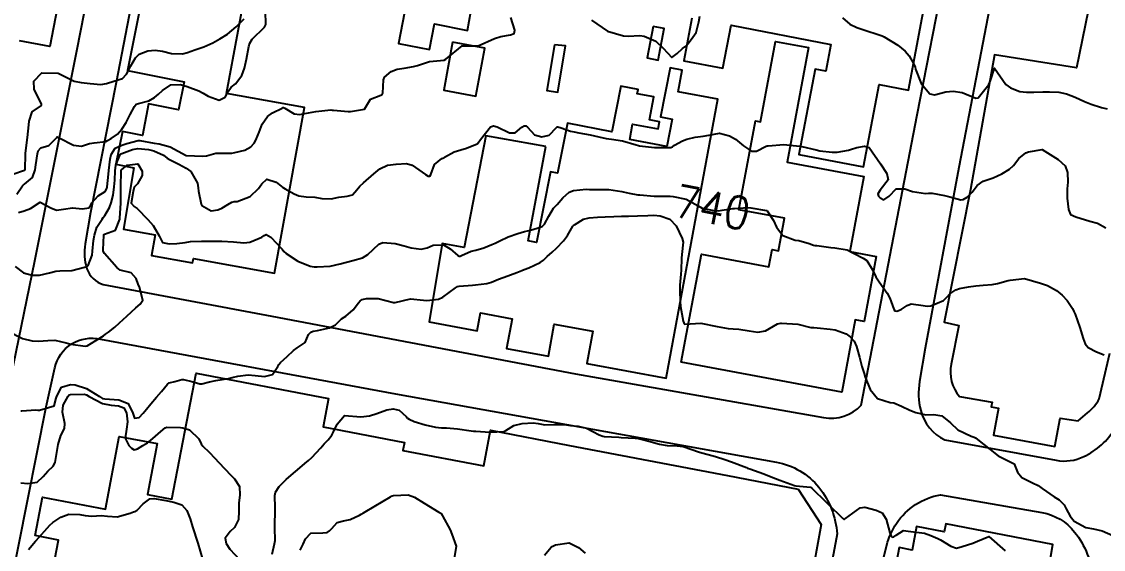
# Model space of a CAD drawing. Header units: metres. Extents: x 307586 to 320046, y 7427249 to 7434250.
# Drawn here: x 310850.7 to 310984.7, y 7432277.1 to 7432342.5 of the extents above; entities that cross this region are included whole.
import ezdxf
from ezdxf.enums import TextEntityAlignment as Align

# ---------------------------------------------------------------- set-up
doc = ezdxf.new("R2010")
doc.units = ezdxf.units.M
doc.header["$MEASUREMENT"] = 0
for name, color, linetype in [('Cotas', 45, 'Continuous'), ('Curvas de Nivel 1m', 11, 'Continuous'), ('Curvas de Nivel 5m', 15, 'Continuous'), ('Edificações', 30, 'Continuous'), ('Vias Primárias', 230, 'Continuous')]:
    doc.layers.add(name, color=color, linetype=linetype)
doc.styles.add('Style-STANDARD', font='STANDARD.shx')

msp = doc.modelspace()

# ---------------------------------------------------------------- linework, layer by layer
at = {"layer": 'Curvas de Nivel 1m', "flags": 128}
for points, elevation in [([(310850.05, 7432321.07), (310850.79, 7432322.12), (310850.88, 7432322.25), (310851.01, 7432322.34), (310851.99, 7432323.14), (310852.34, 7432324.11), (310852.41, 7432324.73), (310852.61, 7432326.1), (310852.71, 7432326.45), (310853.06, 7432326.82), (310854.05, 7432327.1), (310854.97, 7432328.07), (310855.08, 7432328.18), (310855.33, 7432328.07), (310857.07, 7432327.16), (310858.06, 7432327.04), (310859.07, 7432327.35), (310859.64, 7432327.45), (310861.08, 7432327.62), (310861.32, 7432327.75), (310861.74, 7432327.99), (310862.56, 7432328.51), (310863.09, 7432329.12), (310863.6, 7432329.97), (310864.11, 7432330.96), (310864.65, 7432331.96), (310864.86, 7432332.22), (310865.13, 7432332.32), (310866.43, 7432332.64), (310867.14, 7432333.06), (310867.61, 7432333.46), (310868.1, 7432333.92), (310869.16, 7432334.61), (310870.36, 7432334.69), (310871.16, 7432334.43), (310872.6, 7432333.87), (310873.15, 7432333.6), (310873.77, 7432333.22), (310875.14, 7432332.73), (310875.86, 7432333.11), (310876.25, 7432333.82), (310876.63, 7432334.35), (310877.16, 7432334.75), (310877.96, 7432335.8), (310878.27, 7432336.71), (310878.51, 7432337.79), (310878.81, 7432339.38), (310878.93, 7432339.78), (310879.23, 7432340.27), (310880.76, 7432341.76), (310880.9, 7432342.12), (310880.89, 7432343.76)], 737), ([(310849.59, 7432323.57), (310851.03, 7432324.05), (310851.08, 7432324.07), (310851.09, 7432324.12), (310851.13, 7432326.04), (310851.14, 7432326.12), (310851.36, 7432327.83), (310851.4, 7432328.12), (310851.54, 7432329.67), (310851.58, 7432330.12), (310851.95, 7432331.28), (310853.12, 7432332.07), (310853.14, 7432332.1), (310853.12, 7432332.22), (310852.2, 7432334.11), (310852.18, 7432335.09), (310853.17, 7432336.1), (310855.17, 7432336.07), (310857.16, 7432335.1), (310858.02, 7432334.9), (310859.16, 7432334.8), (310860.48, 7432334.68), (310861.16, 7432334.81), (310862.07, 7432335.09), (310863.17, 7432335.41), (310863.65, 7432335.97), (310864.18, 7432336.98), (310864.76, 7432337.96), (310865.21, 7432338.43), (310866.29, 7432338.86), (310867.21, 7432338.94), (310868.12, 7432338.82), (310869.21, 7432338.53), (310870.61, 7432338.49), (310871.21, 7432338.64), (310872.13, 7432338.96), (310873.22, 7432339.33), (310874.34, 7432339.84), (310875.23, 7432340.31), (310876.15, 7432340.9), (310877.24, 7432341.81), (310878.25, 7432342.8)], 736), ([(310850.26, 7432318.83), (310850.97, 7432319), (310851.77, 7432319.32), (310852.98, 7432320.1), (310854.27, 7432319.38), (310854.97, 7432319.12), (310855.83, 7432319.21), (310856.98, 7432319.39), (310858.2, 7432319.25), (310858.98, 7432319.39), (310859.24, 7432319.76), (310859.37, 7432320.02), (310860.13, 7432320.88), (310861, 7432321.4), (310861.23, 7432321.77), (310861.27, 7432322), (310861.44, 7432323.58), (310861.47, 7432324), (310861.63, 7432325.41), (310861.77, 7432325.99), (310862.26, 7432326.79), (310863.07, 7432327.17), (310863.7, 7432327.34), (310865.08, 7432327.73), (310865.29, 7432327.74), (310867.08, 7432327.41), (310867.7, 7432327.3), (310869.07, 7432326.95), (310871.03, 7432325.88), (310871.05, 7432325.86), (310871.08, 7432325.86), (310873.05, 7432325.81), (310873.56, 7432325.85), (310874.74, 7432326.15), (310875.06, 7432326.16), (310876.7, 7432326.18), (310877.06, 7432326.23), (310878.3, 7432326.55), (310879.07, 7432326.94), (310879.46, 7432327.39), (310879.67, 7432327.77), (310880.08, 7432328.76), (310880.46, 7432329.77), (310881.11, 7432330.71), (310881.73, 7432331.14), (310882.92, 7432331.74), (310883.06, 7432331.81), (310883.12, 7432331.8), (310883.26, 7432331.74), (310884.44, 7432331.05), (310885.12, 7432330.94), (310885.76, 7432331.06), (310887.12, 7432331.34), (310888.97, 7432331.52), (310889.12, 7432331.5), (310889.31, 7432331.47), (310891.12, 7432331.31), (310891.42, 7432331.34), (310893.12, 7432331.62), (310893.88, 7432332.87), (310895.15, 7432333.35), (310895.32, 7432333.42), (310895.39, 7432333.59), (310895.49, 7432335.26), (310895.62, 7432335.59), (310896.46, 7432336.3), (310897.19, 7432336.55), (310898.05, 7432336.7), (310899.19, 7432336.92), (310899.7, 7432337.03), (310901.2, 7432337.52), (310903.01, 7432337.7), (310903.21, 7432337.79), (310905.22, 7432339.47), (310907.22, 7432339.45), (310909.23, 7432340.37), (310910.04, 7432340.61), (310911.24, 7432340.81), (310911.67, 7432340.97), (310911.76, 7432341.39), (310911.27, 7432342.96)], 738), ([(310921.27, 7432342.65), (310923.25, 7432341.26), (310925.24, 7432340.68), (310925.81, 7432340.66), (310927.25, 7432340.73), (310927.8, 7432340.65), (310929.24, 7432340.05), (310930.14, 7432339.17), (310931.21, 7432338), (310931.87, 7432338.5), (310932.53, 7432339.15), (310932.94, 7432339.43), (310933.23, 7432339.75), (310933.83, 7432340.55), (310934.23, 7432341.13), (310934.56, 7432342.42), (310934.68, 7432343.12)], 738), ([(310952.36, 7432342.91), (310953.27, 7432342.14), (310954.13, 7432341.75), (310955.26, 7432341.34), (310956.76, 7432340.85), (310957.25, 7432340.69), (310957.52, 7432340.57), (310959.23, 7432339.56), (310960.12, 7432338.82), (310960.62, 7432338.21), (310961.21, 7432337.19), (310961.35, 7432336.8), (310961.41, 7432336.59), (310962.09, 7432334.79), (310963.16, 7432333.51), (310963.76, 7432333.38), (310965.16, 7432333.77), (310966.05, 7432333.85), (310967.16, 7432333.67), (310968.88, 7432332.98), (310969.16, 7432333.03), (310970.47, 7432334.69), (310970.71, 7432335.16), (310971.2, 7432336.68), (310972.6, 7432334.67), (310973.17, 7432334.25), (310974.34, 7432333.82), (310975.16, 7432333.73), (310976.05, 7432333.73), (310977.16, 7432333.75), (310977.99, 7432333.77), (310979.16, 7432333.74), (310980.11, 7432333.53), (310981.16, 7432333.1), (310982.33, 7432332.55), (310983.15, 7432332.22), (310984.45, 7432331.83), (310985.14, 7432331.66)], 738), ([(310849.86, 7432312.13), (310850.88, 7432311.33), (310851.95, 7432311.03), (310852.87, 7432311.03), (310854.11, 7432311.32), (310854.88, 7432311.53), (310855.38, 7432311.57), (310856.88, 7432311.62), (310858.44, 7432312.03), (310858.77, 7432312.14), (310858.89, 7432312.23), (310859.39, 7432313.53), (310859.43, 7432314.01), (310859.58, 7432315.36), (310859.68, 7432316.01), (310859.96, 7432316.99), (310860.64, 7432318), (310860.78, 7432318.18), (310860.97, 7432318.42), (310861.56, 7432319.41), (310861.77, 7432319.99), (310862.01, 7432320.97), (310862.14, 7432321.99), (310862.19, 7432322.82), (310862.24, 7432323.99), (310862.35, 7432324.68), (310862.88, 7432325.98), (310862.95, 7432326.09), (310863.06, 7432326.14), (310864.4, 7432326.62), (310865.06, 7432326.73), (310866.4, 7432326.6), (310867.06, 7432326.44), (310868.24, 7432325.91), (310868.7, 7432325.56), (310869.05, 7432325.33), (310870.14, 7432324.8), (310871.04, 7432324.3), (310871.61, 7432323.87), (310872.44, 7432322.44), (310872.55, 7432321.86), (310872.58, 7432321.44), (310872.91, 7432319.86), (310872.98, 7432319.67), (310874.15, 7432319.02), (310874.98, 7432319.13), (310875.47, 7432319.33), (310876.19, 7432319.82), (310876.69, 7432320.11), (310876.99, 7432320.16), (310877.37, 7432320.19), (310878.99, 7432320.78), (310880.02, 7432321.77), (310880.42, 7432322.36), (310881.02, 7432322.96), (310882.21, 7432322.55), (310883.01, 7432321.91), (310883.11, 7432321.85), (310883.31, 7432321.74), (310884.41, 7432321.13), (310884.99, 7432320.89), (310885.93, 7432320.77), (310886.99, 7432320.73), (310887.87, 7432320.55), (310888.99, 7432320.49), (310889.95, 7432320.7), (310890.99, 7432320.82), (310891.64, 7432320.99), (310892.2, 7432321.63), (310892.55, 7432322.09), (310893.02, 7432322.5), (310894.31, 7432323.6), (310895.04, 7432324.24), (310895.97, 7432324.66), (310897.05, 7432324.8), (310898.36, 7432324.87), (310899.04, 7432324.68), (310900.71, 7432323.52), (310901.03, 7432323.33), (310901.23, 7432323.32), (310901.35, 7432323.52), (310901.82, 7432324.74), (310902.72, 7432325.5), (310902.96, 7432325.6), (310903.06, 7432325.65), (310904.24, 7432326.31), (310905.07, 7432326.58), (310905.76, 7432326.78), (310907.08, 7432327.32), (310907.16, 7432327.37), (310907.24, 7432327.45), (310907.5, 7432327.86), (310908.74, 7432329.43), (310909.1, 7432329.53), (310909.58, 7432329.42), (310911.1, 7432328.67), (310911.8, 7432328.69), (310912.64, 7432329.38), (310912.93, 7432329.55), (310913.11, 7432329.55), (310913.35, 7432329.38), (310914.18, 7432328.45), (310915.09, 7432328.17), (310916.03, 7432328.41), (310916.93, 7432329.33), (310917.01, 7432329.42), (310917.1, 7432329.44), (310917.51, 7432329.32), (310918.67, 7432328.88), (310919.1, 7432328.79), (310919.69, 7432328.7), (310921.09, 7432328.43), (310922.17, 7432328.19), (310923.09, 7432327.97), (310923.72, 7432327.88), (310925.09, 7432327.67), (310926.78, 7432327.21), (310927.08, 7432327.11), (310927.2, 7432327.08), (310929.08, 7432326.86), (310929.41, 7432326.85), (310931.08, 7432326.88), (310931.28, 7432326.96), (310931.56, 7432327.16), (310932.55, 7432327.68), (310933.09, 7432327.88), (310934.11, 7432328.14), (310935.09, 7432328.28), (310935.79, 7432328.41), (310937.1, 7432328.64), (310938.35, 7432328.32), (310939.09, 7432327.88), (310940.09, 7432327.05), (310941.07, 7432326.39), (310941.69, 7432326.42), (310942.89, 7432327.02), (310943.03, 7432327.07), (310943.08, 7432327.07), (310943.15, 7432327.08), (310945.09, 7432327.24), (310947.02, 7432327.04), (310947.08, 7432327.02), (310947.12, 7432327.01), (310947.32, 7432326.97), (310949.08, 7432326.56), (310949.54, 7432326.47), (310951.07, 7432326.27), (310951.71, 7432326.27), (310953.08, 7432326.54), (310953.36, 7432326.62), (310954.12, 7432326.88), (310955.08, 7432327.02), (310955.67, 7432326.86), (310957.05, 7432324.85), (310957.86, 7432323.66), (310958, 7432322.84), (310957.02, 7432321.58), (310956.74, 7432321.13), (310956.81, 7432320.85), (310957.01, 7432320.61), (310957.46, 7432320.39), (310958.15, 7432320.83), (310959.02, 7432321.73), (310960.09, 7432321.74), (310961.02, 7432321.42), (310962.62, 7432321.18), (310963.02, 7432321.21), (310963.45, 7432321.21), (310965.01, 7432320.92), (310965.65, 7432320.74), (310967.01, 7432320.38), (310967.31, 7432320.43), (310967.8, 7432320.72), (310968.41, 7432321.32), (310969.03, 7432322.16), (310969.8, 7432322.7), (310971.04, 7432323.11), (310972.09, 7432323.62), (310973.05, 7432324.17), (310973.56, 7432324.65), (310974.22, 7432325.49), (310975.08, 7432326.2), (310975.39, 7432326.32), (310977.08, 7432326.61), (310979.06, 7432325.39), (310979.94, 7432324.58), (310980.24, 7432323.77), (310980.26, 7432322.57), (310980.2, 7432321.75), (310980.19, 7432320.57), (310980.37, 7432319.19), (310980.61, 7432318.57), (310980.87, 7432318.45), (310980.98, 7432318.4), (310981.25, 7432318.28), (310982.98, 7432317.75), (310983.95, 7432317.5), (310984.97, 7432316.9)], 739), ([(310850.57, 7432294.23), (310850.67, 7432294.23), (310852.42, 7432294.35), (310852.68, 7432294.34), (310852.89, 7432294.31), (310854.68, 7432294.87), (310854.96, 7432295.79), (310855.02, 7432296.07), (310855.61, 7432297.17), (310856.71, 7432297.49), (310857.31, 7432297.45), (310858.71, 7432296.99), (310860.29, 7432296), (310860.69, 7432295.78), (310860.97, 7432295.72), (310862.69, 7432295.6), (310863.86, 7432295.13), (310864.45, 7432293.95), (310864.66, 7432293.32), (310865.21, 7432293.4), (310865.73, 7432293.94), (310866.15, 7432294.46), (310866.68, 7432295.1), (310867.39, 7432295.92), (310867.97, 7432296.64), (310868.72, 7432297.54), (310868.93, 7432297.69), (310869.66, 7432297.89), (310870.5, 7432298.11), (310870.73, 7432298.11), (310871.75, 7432297.87), (310872.72, 7432297.6), (310872.97, 7432297.6), (310873.94, 7432297.84), (310874.72, 7432297.99), (310876.3, 7432298.25), (310876.73, 7432298.35), (310877.46, 7432298.53), (310878.73, 7432298.68), (310879.59, 7432298.63), (310880.73, 7432298.5), (310881.73, 7432298.75), (310882.42, 7432299.74), (310882.52, 7432299.97), (310882.75, 7432300.23), (310883.54, 7432300.95), (310884.33, 7432301.72), (310884.78, 7432302.03), (310885.77, 7432302.71), (310886.22, 7432303.7), (310886.49, 7432304), (310886.8, 7432304.11), (310887.33, 7432304.21), (310888.8, 7432304.53), (310889.56, 7432304.9), (310890.3, 7432305.65), (310890.6, 7432305.86), (310890.82, 7432305.98), (310891.72, 7432306.74), (310892.4, 7432307.62), (310892.6, 7432307.87), (310892.85, 7432308.02), (310893.39, 7432308.16), (310894.85, 7432308.15), (310896.75, 7432307.66), (310896.84, 7432307.64), (310896.93, 7432307.65), (310898.85, 7432308.11), (310900.43, 7432307.95), (310900.85, 7432307.89), (310902.29, 7432308.07), (310902.85, 7432308.3), (310904.4, 7432309.48), (310904.68, 7432309.66), (310904.87, 7432309.7), (310906.5, 7432309.82), (310906.87, 7432309.85), (310908.29, 7432310.01), (310908.87, 7432310.17), (310909.76, 7432310.53), (310910.89, 7432310.96), (310911.21, 7432311.08), (310912.03, 7432311.39), (310912.64, 7432311.63), (310912.9, 7432311.73), (310913.48, 7432311.96), (310914.91, 7432312.61), (310915.33, 7432312.92), (310915.78, 7432313.34), (310916.37, 7432313.89), (310916.92, 7432314.41), (310917.8, 7432315.32), (310918.3, 7432315.95), (310918.96, 7432317.1), (310919.05, 7432317.22), (310919.15, 7432317.3), (310920.29, 7432317.97), (310920.97, 7432318.16), (310922.01, 7432318.24), (310922.97, 7432318.28), (310924.04, 7432318.32), (310924.97, 7432318.34), (310925.83, 7432318.36), (310926.97, 7432318.38), (310928.23, 7432318.45), (310928.98, 7432318.46), (310929.77, 7432318.38), (310930.97, 7432317.98), (310931.73, 7432317.15), (310932.51, 7432315.57), (310932.6, 7432315.14), (310932.47, 7432313.59), (310932.42, 7432313.14), (310932.37, 7432311.67), (310932.34, 7432311.15), (310932.22, 7432309.8), (310932.2, 7432309.15), (310932.23, 7432307.77), (310932.28, 7432307.15), (310932.63, 7432305.33), (310932.68, 7432305.14), (310932.81, 7432304.98), (310934.81, 7432305.11), (310936.81, 7432304.69), (310938.18, 7432304.44), (310938.81, 7432304.39), (310939.51, 7432304.35), (310940.8, 7432304.14), (310941.86, 7432303.97), (310942.8, 7432304.14), (310944.31, 7432305), (310944.71, 7432305.09), (310944.81, 7432305.1), (310946.81, 7432304.97), (310948.43, 7432304.57), (310948.81, 7432304.55), (310949.21, 7432304.54), (310950.81, 7432304.37), (310951.45, 7432304.27), (310952.8, 7432303.79), (310953.32, 7432303.42), (310953.8, 7432302.88), (310954.11, 7432302.21), (310954.45, 7432300.87), (310954.76, 7432299.75), (310955.03, 7432298.87), (310955.18, 7432298.42), (310955.8, 7432296.86), (310956.71, 7432295.78), (310958.25, 7432295.28), (310958.7, 7432295.21), (310959.67, 7432294.81), (310960.69, 7432294.34), (310961.44, 7432294.03), (310962.68, 7432293.73), (310963.69, 7432293.77), (310964.68, 7432293.6), (310965.74, 7432292.74), (310966.66, 7432291.9), (310968.28, 7432291.09), (310968.66, 7432290.98), (310968.85, 7432290.9), (310969.09, 7432290.7), (310970.63, 7432289.44), (310971.65, 7432288.67), (310972.62, 7432288.17), (310973.64, 7432287.67), (310974.02, 7432286.64), (310974.59, 7432285.98), (310975.89, 7432285.31), (310976.58, 7432285), (310977.09, 7432284.6), (310978.56, 7432283.59), (310979.19, 7432283.21), (310979.81, 7432282.57), (310980.07, 7432282.09), (310980.54, 7432281.17), (310981.07, 7432280.55), (310982.52, 7432279.77), (310983.45, 7432279.6), (310984.52, 7432279.37), (310986.5, 7432278.49)], 741), ([(310850.56, 7432285.32), (310851.44, 7432285.24), (310852.57, 7432285.4), (310853.35, 7432286.09), (310853.92, 7432286.75), (310854.59, 7432287.39), (310854.83, 7432287.84), (310854.87, 7432288.07), (310855.1, 7432289.59), (310855.18, 7432290.06), (310855.5, 7432291.19), (310855.98, 7432292.06), (310856.03, 7432292.68), (310855.72, 7432294.06), (310855.8, 7432294.94), (310856.41, 7432296.05), (310856.54, 7432296.2), (310856.7, 7432296.25), (310858.43, 7432296.29), (310858.7, 7432296.21), (310859.04, 7432296.02), (310860.68, 7432295.16), (310861.74, 7432294.93), (310862.68, 7432294.87), (310863.32, 7432294.61), (310863.65, 7432293.97), (310863.76, 7432292.86), (310863.64, 7432291.97), (310863.49, 7432290.83), (310863.94, 7432289.96), (310864.28, 7432289.62), (310864.62, 7432289.42), (310865.03, 7432289.53), (310865.66, 7432289.94), (310866.27, 7432290.29), (310866.63, 7432290.55), (310868.2, 7432291.91), (310868.44, 7432292.11), (310868.65, 7432292.2), (310870.36, 7432292.17), (310870.65, 7432292.14), (310871.47, 7432291.87), (310872.63, 7432290.76), (310872.91, 7432290.14), (310873.12, 7432289.85), (310873.9, 7432289.13), (310874.61, 7432288.38), (310875.09, 7432287.83), (310876.58, 7432286.26), (310877.04, 7432285.8), (310877.64, 7432284.87), (310877.71, 7432283.79), (310877.58, 7432282.83), (310877.57, 7432281.79), (310877.53, 7432280.78), (310877.02, 7432279.8), (310876.5, 7432279.28), (310875.87, 7432278.44), (310875.99, 7432277.81), (310876.47, 7432277.1), (310877.68, 7432275.79)], 742), ([(310881.72, 7432276.49), (310882.01, 7432277.74), (310882.06, 7432278.17), (310882.04, 7432279.74), (310882.04, 7432280.21), (310882.06, 7432281.74), (310882.06, 7432282.22), (310882.04, 7432283.75), (310882.12, 7432284.18), (310882.56, 7432284.86), (310883.44, 7432285.73), (310884.04, 7432286.25), (310884.59, 7432286.71), (310885.13, 7432287.17), (310885.76, 7432287.7), (310886.22, 7432288.08), (310886.61, 7432288.46), (310887.74, 7432289.67), (310888.16, 7432290.13), (310888.64, 7432290.66), (310889.09, 7432291.21), (310889.31, 7432291.65), (310889.74, 7432292.57), (310890.67, 7432293.64), (310892.67, 7432293.5), (310893.76, 7432293.6), (310894.68, 7432293.9), (310895.89, 7432294.37), (310896.68, 7432294.47), (310897.43, 7432294.31), (310898.29, 7432293.55), (310898.47, 7432293.34), (310898.67, 7432293.2), (310899.28, 7432292.92), (310900.66, 7432292.5), (310901.94, 7432292.23), (310902.66, 7432292.14), (310903.28, 7432292.11), (310904.66, 7432292.01), (310906.34, 7432291.77), (310906.66, 7432291.73), (310906.92, 7432291.71), (310908.65, 7432291.6), (310910.4, 7432291.66), (310910.66, 7432291.78), (310911.63, 7432292.42), (310912.67, 7432292.68), (310914.04, 7432292.73), (310914.67, 7432292.65), (310915.49, 7432292.52), (310916.67, 7432292.56), (310917.92, 7432292.56), (310918.66, 7432292.41), (310919.61, 7432292.35), (310920.66, 7432292.1), (310922.2, 7432291.26), (310922.65, 7432291.1), (310922.84, 7432291.07), (310924.65, 7432290.96), (310924.93, 7432290.95), (310926.65, 7432290.85), (310927.06, 7432290.8), (310928.64, 7432290.39), (310929.69, 7432290.12), (310930.63, 7432289.95), (310931.87, 7432289.91), (310932.63, 7432289.83), (310934.62, 7432289.11), (310936.62, 7432288.56), (310937.76, 7432288.22), (310938.61, 7432287.9), (310940.45, 7432287.2), (310940.6, 7432287.13), (310940.87, 7432287.04), (310942.59, 7432286.45), (310943.53, 7432286.07), (310944.58, 7432285.65), (310946.4, 7432284.97), (310946.57, 7432284.94), (310948.38, 7432284.76), (310948.57, 7432284.67), (310950.33, 7432282.92), (310950.55, 7432282.7), (310952.4, 7432280.9), (310952.53, 7432280.81), (310952.62, 7432280.81), (310952.74, 7432280.9), (310954.55, 7432282.21), (310955.12, 7432282.29), (310956.54, 7432281.95), (310957.28, 7432281.58), (310957.75, 7432280.83), (310958.22, 7432279.11), (310958.33, 7432278.82), (310958.39, 7432278.71), (310958.5, 7432278.6), (310958.71, 7432278.61), (310958.99, 7432278.82), (310959.91, 7432279.41), (310960.51, 7432279.34), (310962.18, 7432279.11), (310962.51, 7432279.06), (310963.31, 7432278.77), (310964.17, 7432278.43), (310964.5, 7432278.26), (310965.76, 7432277.47), (310966.49, 7432277.24), (310967.18, 7432277.41), (310968.49, 7432277.83), (310969.1, 7432278.09), (310970.5, 7432278.68), (310972.49, 7432276.91)], 742), ([(310851.52, 7432277.05), (310852.39, 7432278.1), (310852.44, 7432278.14), (310852.48, 7432278.18), (310854.16, 7432280.08), (310854.51, 7432280.39), (310855.5, 7432281.07), (310856.52, 7432281.45), (310857.87, 7432281.38), (310858.52, 7432281.25), (310859.35, 7432281.18), (310860.52, 7432281.26), (310861.31, 7432281.2), (310862.51, 7432281.12), (310864.1, 7432281.54), (310864.52, 7432281.71), (310864.69, 7432281.78), (310864.96, 7432281.95), (310865.74, 7432282.73), (310866.54, 7432283.32), (310867.07, 7432283.39), (310868.54, 7432283.11), (310869.52, 7432282.91), (310870.53, 7432282.57), (310871.12, 7432281.87), (310871.53, 7432280.86), (310871.85, 7432279.87), (310872.48, 7432277.86), (310873.09, 7432275.85)], 743), ([(310885.18, 7432276.99), (310885.56, 7432277.7), (310885.81, 7432278.37), (310886.5, 7432279.06), (310887.96, 7432279.13), (310888.5, 7432279.18), (310888.81, 7432279.35), (310889.09, 7432279.65), (310889.77, 7432280.39), (310890.52, 7432280.62), (310891.38, 7432280.78), (310892.53, 7432281.33), (310892.71, 7432281.44), (310893.01, 7432281.61), (310894.54, 7432282.5), (310895.23, 7432282.9), (310896.35, 7432283.57), (310896.48, 7432283.65), (310896.55, 7432283.69), (310896.73, 7432283.74), (310898.56, 7432283.82), (310899.35, 7432283.53), (310900.55, 7432282.78), (310902.34, 7432281.7), (310902.53, 7432281.58), (310902.59, 7432281.55), (310902.64, 7432281.5), (310902.81, 7432281.21), (310903.75, 7432279.48), (310903.96, 7432278.95), (310904.48, 7432277.47), (310904.22, 7432275.71)], 743), ([(310915.44, 7432276.37), (310916.25, 7432277.33), (310916.39, 7432277.42), (310916.48, 7432277.48), (310916.8, 7432277.64), (310918.49, 7432277.88), (310919.65, 7432277.29), (310920.47, 7432276.6)], 743)]:
    msp.add_lwpolyline(points, dxfattribs=dict(at, elevation=elevation))
at = {"layer": 'Curvas de Nivel 5m', "elevation": 740, "flags": 128}
msp.add_lwpolyline([(310848.91, 7432304.14), (310850.78, 7432303.21), (310851.98, 7432302.9), (310852.77, 7432302.85), (310853.92, 7432302.94), (310854.78, 7432303), (310856.17, 7432302.65), (310856.77, 7432302.48), (310858.54, 7432302.25), (310858.77, 7432302.29), (310859.84, 7432302.94), (310860.79, 7432303.54), (310861.06, 7432303.72), (310861.43, 7432303.99), (310862.19, 7432304.6), (310862.8, 7432305.15), (310863.68, 7432305.97), (310864.28, 7432306.5), (310864.83, 7432307.01), (310865.34, 7432307.44), (310865.67, 7432307.94), (310865.26, 7432309.55), (310865.08, 7432309.95), (310864.87, 7432310.63), (310864.24, 7432311.33), (310862.88, 7432311.65), (310862.44, 7432311.98), (310860.91, 7432313.71), (310860.76, 7432314), (310860.75, 7432314.17), (310860.84, 7432316), (310860.86, 7432316.07), (310860.93, 7432316.13), (310862.29, 7432316.64), (310862.81, 7432317.98), (310862.82, 7432318.12), (310862.95, 7432319.98), (310862.95, 7432320.01), (310862.97, 7432321.98), (310862.97, 7432322.01), (310862.99, 7432323.98), (310862.99, 7432324.02), (310863.03, 7432324.08), (310863.75, 7432324.68), (310865.04, 7432324.86), (310865.61, 7432323.94), (310865.58, 7432323.39), (310865.01, 7432322.37), (310864.8, 7432322.16), (310864.62, 7432321.96), (310864.46, 7432321.42), (310864.24, 7432319.96), (310864.59, 7432319.56), (310864.98, 7432319.29), (310866.31, 7432317.94), (310866.95, 7432317.19), (310867.69, 7432315.92), (310868.13, 7432315.11), (310868.92, 7432314.91), (310869.87, 7432314.95), (310870.93, 7432315.11), (310871.57, 7432315.23), (310872.93, 7432315.27), (310874.33, 7432315.24), (310874.93, 7432315.27), (310875.48, 7432315.27), (310876.93, 7432315.17), (310878.2, 7432315.06), (310878.93, 7432315.14), (310880.43, 7432315.77), (310880.72, 7432315.97), (310880.94, 7432316.08), (310881.54, 7432315.75), (310882.92, 7432314.26), (310883.16, 7432313.98), (310883.42, 7432313.73), (310884.9, 7432312.78), (310886.42, 7432312.17), (310886.89, 7432312.08), (310887.26, 7432312.06), (310888.9, 7432312.17), (310890.12, 7432312.43), (310890.9, 7432312.66), (310891.68, 7432312.86), (310892.91, 7432313.18), (310893.57, 7432313.61), (310894.93, 7432314.88), (310895.42, 7432315.09), (310896.93, 7432314.97), (310898.06, 7432314.69), (310898.92, 7432314.45), (310900.17, 7432314.28), (310900.92, 7432314.45), (310901.66, 7432314.78), (310902.93, 7432314.8), (310903.74, 7432314.31), (310904.72, 7432313.47), (310904.85, 7432313.41), (310904.91, 7432313.4), (310904.97, 7432313.41), (310905.15, 7432313.47), (310906.37, 7432314.01), (310906.92, 7432314.14), (310907.94, 7432314.45), (310908.93, 7432314.86), (310909.32, 7432315.03), (310910.14, 7432315.41), (310910.67, 7432315.67), (310910.94, 7432315.78), (310912.12, 7432316.21), (310912.95, 7432316.44), (310913.7, 7432316.62), (310914.96, 7432316.98), (310915.2, 7432317.1), (310915.44, 7432317.35), (310915.97, 7432318.34), (310916.57, 7432319.33), (310916.76, 7432319.56), (310916.99, 7432319.82), (310917.69, 7432320.64), (310918.48, 7432321.31), (310919.02, 7432321.53), (310920.61, 7432321.7), (310921.02, 7432321.68), (310921.41, 7432321.67), (310923.02, 7432321.68), (310923.42, 7432321.65), (310925.01, 7432321.42), (310925.17, 7432321.39), (310925.91, 7432321.22), (310927.01, 7432321.01), (310927.23, 7432320.99), (310929.01, 7432320.85), (310929.34, 7432320.85), (310931.01, 7432320.83), (310931.36, 7432320.8), (310933, 7432320.45), (310934.48, 7432319.63), (310934.99, 7432319.35), (310936.21, 7432319.1), (310936.98, 7432319.03), (310937.44, 7432319.08), (310938.75, 7432319.3), (310938.99, 7432319.31), (310940.61, 7432319.42), (310940.99, 7432319.4), (310942.93, 7432319.07), (310942.98, 7432319.06), (310943.04, 7432319.02), (310943.8, 7432317.84), (310944.19, 7432317), (310944.95, 7432315.97), (310946.51, 7432315.4), (310946.94, 7432315.33), (310948.24, 7432314.95), (310948.77, 7432314.78), (310948.93, 7432314.74), (310949.16, 7432314.71), (310950.93, 7432314.46), (310951.41, 7432314.43), (310952.93, 7432314.19), (310953.78, 7432313.74), (310954.92, 7432313.16), (310955.35, 7432312.87), (310956.07, 7432311.69), (310956.47, 7432310.85), (310956.88, 7432310.23), (310957.87, 7432308.83), (310958.22, 7432308.19), (310958.72, 7432306.82), (310958.84, 7432306.64), (310959.07, 7432306.59), (310959.61, 7432306.81), (310960.35, 7432307.3), (310960.85, 7432307.51), (310962.36, 7432307.28), (310962.85, 7432307.19), (310963.31, 7432307.23), (310964.85, 7432307.9), (310965.27, 7432308.34), (310965.67, 7432308.74), (310966.39, 7432309.22), (310966.87, 7432309.41), (310967.98, 7432309.61), (310968.88, 7432309.71), (310969.78, 7432309.79), (310970.88, 7432309.9), (310971.54, 7432310.02), (310972.89, 7432310.39), (310973.11, 7432310.43), (310974.89, 7432310.63), (310976.88, 7432310.05), (310977.74, 7432309.75), (310978.87, 7432309.16), (310979.58, 7432308.58), (310980.18, 7432307.89), (310980.85, 7432306.91), (310981.03, 7432306.56), (310981.17, 7432306.23), (310981.75, 7432304.55), (310982.16, 7432303.19), (310982.43, 7432302.54), (310982.79, 7432302.1), (310983.82, 7432301.56), (310984.78, 7432301.18)], dxfattribs=at)
at = {"layer": 'Edificações'}
for points in [[(310822.89, 7432358.56), (310856.03, 7432349.03), (310854.17, 7432339.38), (310850.41, 7432340.1)], [(310867.69, 7432356.07), (310863.77, 7432336.39), (310870.79, 7432334.99), (310870.1, 7432331.54), (310866.4, 7432332.28), (310865.62, 7432328.35), (310863.15, 7432328.84), (310862.34, 7432324.79), (310864.56, 7432324.34), (310863.28, 7432316.74), (310867.22, 7432316.03), (310866.76, 7432313.48), (310871.84, 7432312.56), (310871.94, 7432313.12), (310882.01, 7432311.31), (310885.7, 7432331.83), (310876.04, 7432333.56), (310878.95, 7432349.14)], [(310933.69, 7432342.88), (310932.69, 7432337.62), (310937.55, 7432336.69), (310938.57, 7432342.01), (310950.91, 7432339.64), (310950.28, 7432336.34), (310948.97, 7432336.59), (310946.94, 7432325.98), (310954.95, 7432324.45), (310956.9, 7432334.65), (310960.52, 7432333.96), (310963.14, 7432347.84)], [(310898.11, 7432343.61), (310897.37, 7432339.76), (310901.19, 7432339.02), (310901.8, 7432342.17), (310905.88, 7432341.38), (310906.32, 7432343.69)], [(310854.13, 7432272.44), (310855.24, 7432278.22), (310852.32, 7432278.78), (310853.23, 7432283.54), (310861.04, 7432282.04), (310862.76, 7432291.06), (310867.44, 7432290.17), (310866.24, 7432283.87), (310869.29, 7432283.28), (310872.27, 7432298.89), (310888.67, 7432295.75), (310888, 7432292.25), (310898.09, 7432290.32), (310897.9, 7432289.33), (310907.91, 7432287.42), (310908.75, 7432291.83), (310918.54, 7432289.96), (310938.09, 7432286.23), (310946.87, 7432284.55), (310949.71, 7432280.16), (310948.33, 7432272.63)]]:
    msp.add_lwpolyline(points, dxfattribs=at)
msp.add_lwpolyline([(310983.54, 7432347.46), (310981.34, 7432336.73), (310971.19, 7432338.35), (310968.21, 7432321.68), (310964.96, 7432305.21), (310966.77, 7432304.81), (310965.81, 7432300.02, 0.230874), (310966.87, 7432296), (310970.88, 7432295.31), (310970.76, 7432294.74), (310971.68, 7432294.58), (310971.07, 7432291.21), (310978.67, 7432289.81), (310979.33, 7432293.31), (310981.56, 7432293.01), (310982.71, 7432293.97, 0.089915), (310984.16, 7432295.72), (310985.48, 7432301.39)], format="xyb", dxfattribs=at)
for points in [[(310928.89, 7432341.87), (310928.16, 7432337.96), (310929.53, 7432337.7), (310930.26, 7432341.61)], [(310904.04, 7432339.92), (310902.95, 7432333.96), (310906.94, 7432333.23), (310908.03, 7432339.18)], [(310916.66, 7432339.6), (310915.71, 7432333.92), (310917.08, 7432333.7), (310918.05, 7432339.48)], [(310932.37, 7432300.28), (310934.88, 7432313.64), (310943.24, 7432312.09), (310943.64, 7432314.23), (310944.43, 7432314.08), (310945.18, 7432318.11), (310939.52, 7432319.16), (310941.56, 7432330.16), (310942.21, 7432330.04), (310944.05, 7432340), (310948.14, 7432339.24), (310945.5, 7432325.04), (310955, 7432323.28), (310953.27, 7432313.96), (310956.52, 7432313.35), (310955.03, 7432305.31), (310953.92, 7432305.52), (310952.26, 7432296.57)], [(310915.62, 7432326.98), (310908.18, 7432328.33), (310905.48, 7432314.48), (310902.77, 7432314.96), (310901.17, 7432305.25), (310907.08, 7432304.15), (310907.5, 7432306.38), (310911.44, 7432305.65), (310910.75, 7432301.97), (310915.92, 7432301.01), (310916.65, 7432304.98), (310921.44, 7432304.09), (310920.7, 7432300.12), (310930.52, 7432298.3), (310936.93, 7432332.86), (310931.98, 7432333.78), (310932.49, 7432336.44), (310930.99, 7432336.73), (310929.81, 7432330.66), (310931.24, 7432330.38), (310930.59, 7432326.98), (310925.99, 7432327.87), (310926.35, 7432329.77), (310929.53, 7432329.16), (310929.7, 7432330.06), (310928.43, 7432330.29), (310928.97, 7432333.15), (310926.93, 7432333.53), (310927.04, 7432334.07), (310924.91, 7432334.47), (310923.79, 7432328.79), (310918.27, 7432329.89), (310917.04, 7432323.69), (310916.18, 7432323.86), (310914.44, 7432315.09), (310913.42, 7432315.29)]]:
    msp.add_lwpolyline(points, close=True, dxfattribs=at)
at = {"layer": 'Edificações', "elevation": 750.57}
msp.add_lwpolyline([(310977.08, 7432269.85), (310978.42, 7432277.69), (310965.16, 7432280.23), (310964.97, 7432279.26), (310961.54, 7432279.92), (310960.98, 7432276.99), (310959.38, 7432277.3), (310957.18, 7432265.8)], dxfattribs=at)
at = {"layer": 'Vias Primárias'}
for points in [[(310840.81, 7432436.99), (310869.22, 7432426.28, -0.271652), (310873.13, 7432421.44, -0.099409), (310872.93, 7432417.22), (310868.5, 7432394.39), (310862.74, 7432365.78), (310857.49, 7432339.02), (310852.25, 7432312.78), (310845.67, 7432280.76, -0.362565)], [(310866.2, 7432354.85), (310862.36, 7432334.92), (310859.2, 7432318.82), (310858.53, 7432314.92, 0.122883), (310858.75, 7432311.84, 0.248369), (310860.78, 7432309.89), (310881.65, 7432305.97), (310919.29, 7432298.82), (310950.02, 7432293.41, 0.249563), (310954.67, 7432294.93), (310961.59, 7432330.91), (310968.64, 7432366.81)], [(310973.1, 7432357.26), (310966.78, 7432324.4), (310962.58, 7432301.99), (310961.9, 7432297.87, 0.104216), (310962.05, 7432294.29, 0.219589), (310965.02, 7432290.63), (310978.82, 7432288.11, 0.157793), (310982.25, 7432288.57, 0.145084), (310986.13, 7432292.07)]]:
    msp.add_lwpolyline(points, format="xyb", dxfattribs=at)
for points, elevation in [([(310837.49, 7432210.95), (310845, 7432251.4), (310850.26, 7432277.46), (310853.69, 7432294.74), (310854.76, 7432299.56, -0.420055), (310860.44, 7432303.1), (310896.99, 7432296.35), (310944.16, 7432287.88, -0.180461), (310949.43, 7432284.76, -0.155211), (310951.68, 7432278.98), (310947.61, 7432257.11), (310941.6, 7432226.78), (310936.35, 7432198.9), (310931.31, 7432173.7, -0.132627), (310930.36, 7432171.8, -3.247541)], 752.92), ([(310937.87, 7432168.88), (310937.7, 7432169.98, -0.054163), (310937.56, 7432173.16), (310941.74, 7432195.56), (310948.41, 7432230.47), (310953.09, 7432254.16), (310957.34, 7432275.66), (310957.84, 7432277.6, -0.085303), (310959.05, 7432280.29, -0.204813), (310964.5, 7432283.83), (310977.07, 7432281.63, -0.184416), (310981.11, 7432279.22, -0.148884), (310983.38, 7432273.41), (310981.54, 7432261.99), (310978.77, 7432246.59), (310975.08, 7432226.52), (310970.96, 7432204.52), (310967.49, 7432184.73), (310964.44, 7432167.5), (310963.73, 7432164.85, -0.21577), (310960.47, 7432160.89, -0.167791), (310957.12, 7432160.46, -6.371933)], 756.27)]:
    msp.add_lwpolyline(points, format="xyb", dxfattribs=dict(at, elevation=elevation))

# ---------------------------------------------------------------- texts
at = {"layer": 'Cotas', "style": 'Style-STANDARD'}
msp.add_text('740', height=4, rotation=349.0428, dxfattribs=at).set_placement((310936.22, 7432319.42, 740), align=Align.MIDDLE_CENTER)

doc.saveas('drawing.dxf')
